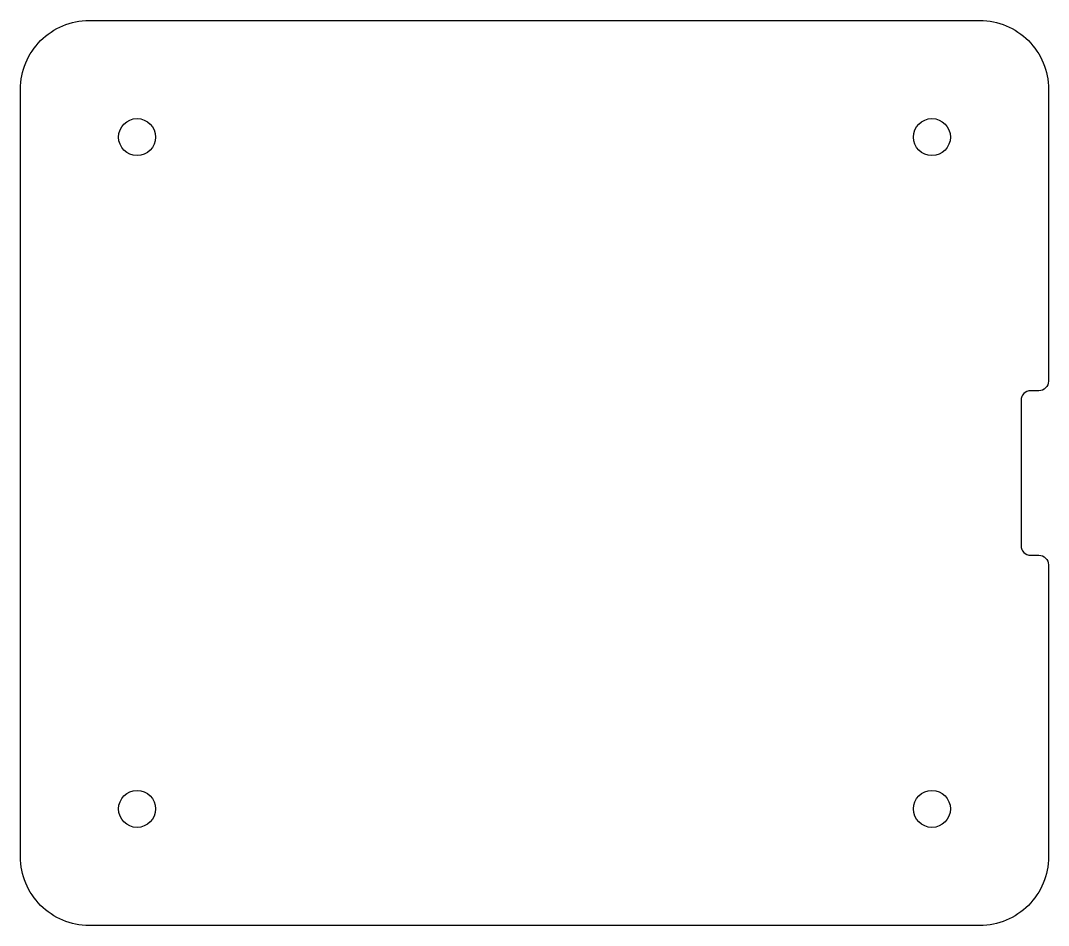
# Model space of a CAD drawing. Header units: millimetres. Extents: x -69.8 to 5.2, y -55.1 to 10.9.
import ezdxf

# ---------------------------------------------------------------- set-up
doc = ezdxf.new("R2010")
doc.units = ezdxf.units.MM
doc.layers.get('0').update_dxf_attribs({"linetype": 'CONTINUOUS'})

msp = doc.modelspace()

# ---------------------------------------------------------------- linework, layer by layer
msp.add_lwpolyline([(0.2, 10.9, -0.414214), (5.2, 5.9), (5.2, -15.4, -0.414214), (4.5, -16.1), (3.9, -16.1, 0.414214), (3.2, -16.8), (3.2, -27.4, 0.414214), (3.9, -28.1), (4.5, -28.1, -0.414214), (5.2, -28.8), (5.2, -50.1, -0.414214), (0.2, -55.1), (-64.8, -55.1, -0.414214), (-69.8, -50.1), (-69.8, 5.9, -0.414214), (-64.8, 10.9)], format="xyb", close=True)
for centre in [(-61.3, 2.4), (-3.3, 2.4), (-61.3, -46.6), (-3.3, -46.6)]:
    msp.add_circle(centre, 1.35)

doc.saveas('drawing.dxf')
